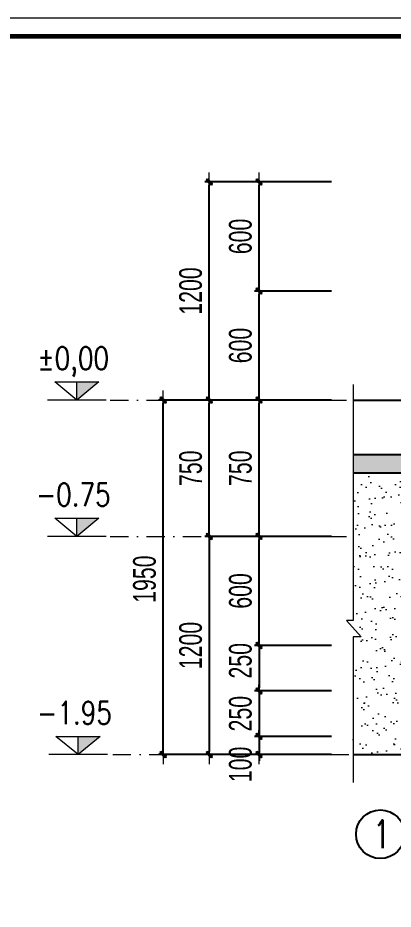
# Model space of a CAD drawing. Header units: millimetres. Extents: x -295047 to 29144, y -724756 to -246879.
# Drawn here: x -138299 to -136233, y -349509 to -344605 of the extents above; entities that cross this region are included whole.
import ezdxf
from ezdxf.enums import TextEntityAlignment as Align

# ---------------------------------------------------------------- set-up
doc = ezdxf.new("R2010")
doc.units = ezdxf.units.MM
doc.header["$MEASUREMENT"] = 0
doc.header["$PDMODE"] = 32
doc.linetypes.add('DASHDOT', pattern=[1, 0.5, -0.25, 0, -0.25])
doc.layers.get('Defpoints').update_dxf_attribs({"color": 1})
for name, color, linetype, lineweight in [('Khungten_LCDI', 7, 'Continuous', 5), ('LC Dim', 8, 'Continuous', 18), ('LC Hatch', 252, 'Continuous', 9), ('LC Net manh', 219, 'Continuous', 5), ('LC Net thay', 7, 'Continuous', 25), ('LC Net truc', 79, 'DASHDOT', 13), ('LC Text1', 3, 'Continuous', 20), ('LC Text2', 7, 'Continuous', 25)]:
    doc.layers.add(name, color=color, linetype=linetype, lineweight=lineweight)
doc.styles.add('HOATBIF', font='hoatbif.shx', dxfattribs={"width": 0.7})
doc.styles.add('Khungten', font='VHAVAN_1.TTF', dxfattribs={"width": 0.9, "height": 5000})
doc.styles.add('LC 3', font='vnsimli.shx', dxfattribs={"width": 0.75})
doc.styles.add('T1', font='Vnsimli.shx', dxfattribs={"width": 0.8})
doc.styles.add('Title', font='VHBLACK_1.TTF', dxfattribs={"width": 0.8})
doc.dimstyles.new('1-100(1-50)', dxfattribs={"dimscale": 50, "dimtxt": 2.5, "dimasz": 0.35, "dimexe": 0.5, "dimexo": 0, "dimgap": 0.8, "dimtad": 1, "dimdec": 0, "dimzin": 0, "dimdsep": 46, "dimtxsty": 'HOATBIF', "dimblk1": 'DOT', "dimblk2": 'DOT', "dimsah": 1, "dimcen": -1, "dimdle": 1, "dimclrd": 256, "dimclre": 256, "dimclrt": 4, "dimadec": 3, "dimazin": 2, "dimtfac": 0.333333, "dimtdec": 0, "dimtix": 1, "dimtmove": 2, "dimatfit": 3, "dimldrblk": 'DOT', "dimfxl": 1, "dimtvp": 0.833333, "dimtolj": 1, "dimtzin": 0, "dimarcsym": 0})

# ---------------------------------------------------------------- blocks, each defined once
blk = doc.blocks.new('lcdi KC')
at = {"layer": 'Defpoints', "lineweight": 0}
blk.add_lwpolyline([(-1200, -14850), (-1200, 14850), (40800, 14850), (40800, -14850)], close=True, dxfattribs=at)
at = {"layer": 'Khungten_LCDI', "color": 5, "lineweight": 60}
blk.add_lwpolyline([(0, -14650), (0, 14650), (40600, 14650), (40600, -14650)], close=True, dxfattribs=at)
at = {"color": 7, "style": 'Khungten', "width": 0.8}
for tag, p in [('REVISION', (39498.8, -10746.3)), ('NGAYHT', (39546.1, -11609.4))]:
    blk.add_attdef(tag, text='', height=200, dxfattribs=at).set_placement(p, align=Align.CENTER)
at = {"layer": 'LC Text1', "style": 'Title', "width": 1.485915}
for tag, p, p2 in [('TENBANVE1', (36912.7, -8885.8), (40339.1, -8885.8)), ('TENBANVE2', (36912.7, -9562.5), (40339.1, -9562.5))]:
    blk.add_attdef(tag, text='', height=250, dxfattribs=at).set_placement(p, p2, align=Align.FIT)
at = {"layer": 'LC Text1', "style": 'Title', "width": 0.7}
blk.add_attdef('SOBANVE', text='', height=250, dxfattribs=at).set_placement((39562, -13896.2), align=Align.CENTER)
blk = doc.blocks.new('DOT')
at = {"layer": 'LC Dim'}
blk.add_line((-3, 0), (3, 0), dxfattribs=at)
at = {"layer": 'LC Dim', "color": 4}
blk.add_line((-1, -1), (1, 1), dxfattribs=at)
blk.add_lwpolyline([(0.5, 1), (-1, -0.5), (-0.5, -1), (1, 0.5)], close=True, dxfattribs=at)
blk = doc.blocks.new('*D143')
at = {"layer": 'Defpoints', "color": 0, "ltscale": 2, "transparency": 16777216}
for p in [(-136572.2, -348558), (-136970.9, -348658), (-136572.2, -348658)]:
    blk.add_point(p, dxfattribs=at)
at = {"layer": 'LC Dim', "lineweight": -2, "ltscale": 2, "transparency": 16777216}
for p, q in [((-136572.2, -348558), (-136995.9, -348558)), ((-136970.9, -348540.5), (-136970.9, -348523)), ((-136970.9, -348558), (-136970.9, -348658)), ((-136572.2, -348658), (-136995.9, -348658)), ((-136970.9, -348675.5), (-136970.9, -348693))]:
    blk.add_line(p, q, dxfattribs=at)
at = {"layer": 'LC Dim', "lineweight": -2, "ltscale": 2, "transparency": 16777216, "xscale": 17.5, "yscale": 17.5, "zscale": 17.5}
for p, rotation in [((-136970.9, -348558), 270), ((-136970.9, -348658), 90)]:
    blk.add_blockref('DOT', p, dxfattribs=dict(at, rotation=rotation))
at = {"layer": 'LC Dim', "color": 4, "ltscale": 2, "transparency": 16777216, "insert": (-137073.4, -348712.1), "char_height": 125, "attachment_point": 5, "rotation": 90, "style": 'HOATBIF'}
blk.add_mtext('\\A1;100', dxfattribs=at)
blk = doc.blocks.new('*D144')
at = {"layer": 'Defpoints', "color": 0, "ltscale": 2, "transparency": 16777216}
for p in [(-136572.2, -348058), (-136970.9, -348308), (-136572.2, -348308)]:
    blk.add_point(p, dxfattribs=at)
at = {"layer": 'LC Dim', "lineweight": -2, "ltscale": 2, "transparency": 16777216}
for p, q in [((-136572.2, -348058), (-136995.9, -348058)), ((-136970.9, -348075.5), (-136970.9, -348290.5)), ((-136572.2, -348308), (-136995.9, -348308))]:
    blk.add_line(p, q, dxfattribs=at)
at = {"layer": 'LC Dim', "lineweight": -2, "ltscale": 2, "transparency": 16777216, "xscale": 17.5, "yscale": 17.5, "zscale": 17.5}
for p, rotation in [((-136970.9, -348058), 90), ((-136970.9, -348308), 270)]:
    blk.add_blockref('DOT', p, dxfattribs=dict(at, rotation=rotation))
at = {"layer": 'LC Dim', "color": 4, "ltscale": 2, "transparency": 16777216, "insert": (-137073.4, -348142), "char_height": 125, "attachment_point": 5, "rotation": 90, "style": 'HOATBIF'}
blk.add_mtext('\\A1;250', dxfattribs=at)
blk = doc.blocks.new('*D145')
at = {"layer": 'Defpoints', "color": 0, "ltscale": 2, "transparency": 16777216}
for p in [(-136970.9, -346708), (-136572.2, -346708), (-136572.2, -347458)]:
    blk.add_point(p, dxfattribs=at)
at = {"layer": 'LC Dim', "lineweight": -2, "ltscale": 2, "transparency": 16777216}
for p, q in [((-136572.2, -346708), (-136995.9, -346708)), ((-136970.9, -347440.5), (-136970.9, -346725.5)), ((-136572.2, -347458), (-136995.9, -347458))]:
    blk.add_line(p, q, dxfattribs=at)
at = {"layer": 'LC Dim', "lineweight": -2, "ltscale": 2, "transparency": 16777216, "xscale": 17.5, "yscale": 17.5, "zscale": 17.5}
for p, rotation in [((-136970.9, -346708), 90), ((-136970.9, -347458), 270)]:
    blk.add_blockref('DOT', p, dxfattribs=dict(at, rotation=rotation))
at = {"layer": 'LC Dim', "color": 4, "ltscale": 2, "transparency": 16777216, "insert": (-137073.4, -347083), "char_height": 125, "attachment_point": 5, "rotation": 90, "style": 'HOATBIF'}
blk.add_mtext('\\A1;750', dxfattribs=at)
blk = doc.blocks.new('*D146')
at = {"layer": 'Defpoints', "color": 0, "ltscale": 2, "transparency": 16777216}
for p in [(-136970.9, -347458), (-136572.2, -347458), (-136572.2, -348058)]:
    blk.add_point(p, dxfattribs=at)
at = {"layer": 'LC Dim', "lineweight": -2, "ltscale": 2, "transparency": 16777216}
for p, q in [((-136572.2, -347458), (-136995.9, -347458)), ((-136970.9, -348040.5), (-136970.9, -347475.5)), ((-136572.2, -348058), (-136995.9, -348058))]:
    blk.add_line(p, q, dxfattribs=at)
at = {"layer": 'LC Dim', "lineweight": -2, "ltscale": 2, "transparency": 16777216, "xscale": 17.5, "yscale": 17.5, "zscale": 17.5}
for p, rotation in [((-136970.9, -347458), 90), ((-136970.9, -348058), 270)]:
    blk.add_blockref('DOT', p, dxfattribs=dict(at, rotation=rotation))
at = {"layer": 'LC Dim', "color": 4, "ltscale": 2, "transparency": 16777216, "insert": (-137073.4, -347758), "char_height": 125, "attachment_point": 5, "rotation": 90, "style": 'HOATBIF'}
blk.add_mtext('\\A1;600', dxfattribs=at)
blk = doc.blocks.new('*D147')
at = {"layer": 'Defpoints', "color": 0, "ltscale": 2, "transparency": 16777216}
for p in [(-137245, -346708), (-136572.2, -346708), (-136572.2, -347458)]:
    blk.add_point(p, dxfattribs=at)
at = {"layer": 'LC Dim', "lineweight": -2, "ltscale": 2, "transparency": 16777216}
for p, q in [((-136572.2, -346708), (-137270, -346708)), ((-137245, -347440.5), (-137245, -346725.5)), ((-136572.2, -347458), (-137270, -347458))]:
    blk.add_line(p, q, dxfattribs=at)
at = {"layer": 'LC Dim', "lineweight": -2, "ltscale": 2, "transparency": 16777216, "xscale": 17.5, "yscale": 17.5, "zscale": 17.5}
for p, rotation in [((-137245, -346708), 90), ((-137245, -347458), 270)]:
    blk.add_blockref('DOT', p, dxfattribs=dict(at, rotation=rotation))
at = {"layer": 'LC Dim', "color": 4, "ltscale": 2, "transparency": 16777216, "insert": (-137347.5, -347083), "char_height": 125, "attachment_point": 5, "rotation": 90, "style": 'HOATBIF'}
blk.add_mtext('\\A1;750', dxfattribs=at)
blk = doc.blocks.new('*D148')
at = {"layer": 'Defpoints', "color": 0, "ltscale": 2, "transparency": 16777216}
for p in [(-136970.9, -346108), (-136572.2, -346108), (-136572.2, -346708)]:
    blk.add_point(p, dxfattribs=at)
at = {"layer": 'LC Dim', "lineweight": -2, "ltscale": 2, "transparency": 16777216}
for p, q in [((-136572.2, -346108), (-136995.9, -346108)), ((-136970.9, -346690.5), (-136970.9, -346125.5)), ((-136572.2, -346708), (-136995.9, -346708))]:
    blk.add_line(p, q, dxfattribs=at)
at = {"layer": 'LC Dim', "lineweight": -2, "ltscale": 2, "transparency": 16777216, "xscale": 17.5, "yscale": 17.5, "zscale": 17.5}
for p, rotation in [((-136970.9, -346108), 90), ((-136970.9, -346708), 270)]:
    blk.add_blockref('DOT', p, dxfattribs=dict(at, rotation=rotation))
at = {"layer": 'LC Dim', "color": 4, "ltscale": 2, "transparency": 16777216, "insert": (-137073.4, -346408), "char_height": 125, "attachment_point": 5, "rotation": 90, "style": 'HOATBIF'}
blk.add_mtext('\\A1;600', dxfattribs=at)
blk = doc.blocks.new('*D149')
at = {"layer": 'Defpoints', "color": 0, "ltscale": 2, "transparency": 16777216}
for p in [(-136970.9, -345508), (-136572.2, -345508), (-136572.2, -346108)]:
    blk.add_point(p, dxfattribs=at)
at = {"layer": 'LC Dim', "lineweight": -2, "ltscale": 2, "transparency": 16777216}
for p, q in [((-136572.2, -345508), (-136995.9, -345508)), ((-136970.9, -346090.5), (-136970.9, -345525.5)), ((-136572.2, -346108), (-136995.9, -346108))]:
    blk.add_line(p, q, dxfattribs=at)
at = {"layer": 'LC Dim', "lineweight": -2, "ltscale": 2, "transparency": 16777216, "xscale": 17.5, "yscale": 17.5, "zscale": 17.5}
for p, rotation in [((-136970.9, -345508), 90), ((-136970.9, -346108), 270)]:
    blk.add_blockref('DOT', p, dxfattribs=dict(at, rotation=rotation))
at = {"layer": 'LC Dim', "color": 4, "ltscale": 2, "transparency": 16777216, "insert": (-137073.4, -345808), "char_height": 125, "attachment_point": 5, "rotation": 90, "style": 'HOATBIF'}
blk.add_mtext('\\A1;600', dxfattribs=at)
blk = doc.blocks.new('*D150')
at = {"layer": 'Defpoints', "color": 0, "ltscale": 2, "transparency": 16777216}
for p in [(-137245, -345508), (-136572.2, -345508), (-136572.2, -346708)]:
    blk.add_point(p, dxfattribs=at)
at = {"layer": 'LC Dim', "lineweight": -2, "ltscale": 2, "transparency": 16777216}
for p, q in [((-136572.2, -345508), (-137270, -345508)), ((-137245, -346690.5), (-137245, -345525.5)), ((-136572.2, -346708), (-137270, -346708))]:
    blk.add_line(p, q, dxfattribs=at)
at = {"layer": 'LC Dim', "lineweight": -2, "ltscale": 2, "transparency": 16777216, "xscale": 17.5, "yscale": 17.5, "zscale": 17.5}
for p, rotation in [((-137245, -345508), 90), ((-137245, -346708), 270)]:
    blk.add_blockref('DOT', p, dxfattribs=dict(at, rotation=rotation))
at = {"layer": 'LC Dim', "color": 4, "ltscale": 2, "transparency": 16777216, "insert": (-137347.5, -346108), "char_height": 125, "attachment_point": 5, "rotation": 90, "style": 'HOATBIF'}
blk.add_mtext('\\A1;1200', dxfattribs=at)
blk = doc.blocks.new('*D151')
at = {"layer": 'Defpoints', "color": 0, "ltscale": 2, "transparency": 16777216}
for p in [(-137499, -346708), (-136572.2, -346708), (-136572.2, -348658)]:
    blk.add_point(p, dxfattribs=at)
at = {"layer": 'LC Dim', "lineweight": -2, "ltscale": 2, "transparency": 16777216}
for p, q in [((-136572.2, -346708), (-137524, -346708)), ((-137499, -348640.5), (-137499, -346725.5)), ((-136572.2, -348658), (-137524, -348658))]:
    blk.add_line(p, q, dxfattribs=at)
at = {"layer": 'LC Dim', "lineweight": -2, "ltscale": 2, "transparency": 16777216, "xscale": 17.5, "yscale": 17.5, "zscale": 17.5}
for p, rotation in [((-137499, -346708), 90), ((-137499, -348658), 270)]:
    blk.add_blockref('DOT', p, dxfattribs=dict(at, rotation=rotation))
at = {"layer": 'LC Dim', "color": 4, "ltscale": 2, "transparency": 16777216, "insert": (-137601.5, -347693), "char_height": 125, "attachment_point": 5, "rotation": 90, "style": 'HOATBIF'}
blk.add_mtext('\\A1;1950', dxfattribs=at)
blk = doc.blocks.new('*D152')
at = {"layer": 'Defpoints', "color": 0, "ltscale": 2, "transparency": 16777216}
for p in [(-136572.2, -347458), (-137245, -348658), (-136572.2, -348658)]:
    blk.add_point(p, dxfattribs=at)
at = {"layer": 'LC Dim', "lineweight": -2, "ltscale": 2, "transparency": 16777216}
for p, q in [((-136572.2, -347458), (-137270, -347458)), ((-137245, -347475.5), (-137245, -348640.5)), ((-136572.2, -348658), (-137270, -348658))]:
    blk.add_line(p, q, dxfattribs=at)
at = {"layer": 'LC Dim', "lineweight": -2, "ltscale": 2, "transparency": 16777216, "xscale": 17.5, "yscale": 17.5, "zscale": 17.5}
for p, rotation in [((-137245, -347458), 90), ((-137245, -348658), 270)]:
    blk.add_blockref('DOT', p, dxfattribs=dict(at, rotation=rotation))
at = {"layer": 'LC Dim', "color": 4, "ltscale": 2, "transparency": 16777216, "insert": (-137347.5, -348058), "char_height": 125, "attachment_point": 5, "rotation": 90, "style": 'HOATBIF'}
blk.add_mtext('\\A1;1200', dxfattribs=at)
blk = doc.blocks.new('*D159')
at = {"layer": 'Defpoints', "color": 0, "ltscale": 2, "transparency": 16777216}
for p in [(-136572.2, -348308), (-136970.9, -348558), (-136572.2, -348558)]:
    blk.add_point(p, dxfattribs=at)
at = {"layer": 'LC Dim', "lineweight": -2, "ltscale": 2, "transparency": 16777216}
for p, q in [((-136970.9, -348290.5), (-136970.9, -348273)), ((-136572.2, -348308), (-136995.9, -348308)), ((-136970.9, -348308), (-136970.9, -348558)), ((-136572.2, -348558), (-136995.9, -348558)), ((-136970.9, -348575.5), (-136970.9, -348593))]:
    blk.add_line(p, q, dxfattribs=at)
at = {"layer": 'LC Dim', "lineweight": -2, "ltscale": 2, "transparency": 16777216, "xscale": 17.5, "yscale": 17.5, "zscale": 17.5}
for p, rotation in [((-136970.9, -348308), 270), ((-136970.9, -348558), 90)]:
    blk.add_blockref('DOT', p, dxfattribs=dict(at, rotation=rotation))
at = {"layer": 'LC Dim', "color": 4, "ltscale": 2, "transparency": 16777216, "insert": (-137073.4, -348433), "char_height": 125, "attachment_point": 5, "rotation": 90, "style": 'HOATBIF'}
blk.add_mtext('\\A1;250', dxfattribs=at)
blk = doc.blocks.new('Caodo1')
at = {"layer": 'LC Text1'}
blk.add_hatch(color=256, dxfattribs=at).paths.add_polyline_path([(0, 200.2), (0, 0), (243.4, 200.2)])
for p, q in [((0, 0), (0, 200.2)), ((323.6, 0), (-323.6, 0))]:
    blk.add_line(p, q, dxfattribs=at)
blk.add_lwpolyline([(-243.4, 200.2), (243.4, 200.2), (0, 0), (0, 0)], close=True, dxfattribs=at)
at = {"layer": 'LC Text1', "style": 'T1', "width": 0.8}
blk.add_attdef('%%P0,00', text='', height=250, dxfattribs=at).set_placement((-39, 459.5), align=Align.MIDDLE_CENTER)

msp = doc.modelspace()

# ---------------------------------------------------------------- hatches: boundary and pattern name
at = {"layer": 'LC Hatch', "ltscale": 2}
h = msp.add_hatch(dxfattribs=at)
h.set_pattern_fill('AR-CONC', color=256, scale=10, style=0)
h.set_pattern_definition([(50, (-193941.96, -276391.117), (71.72602, -6.275213), [7.5, -82.5]), (355, (-193941.96, -276391.12), (-13.875133, 75.219213), [6, -66]), (100.4514, (-193935.98, -276391.64), (57.85094, 68.943954), [6.37402, -70.11421]), (46.1842, (-193941.96, -276371.12), (106.724105, -16.5519), [11.25, -123.75]), (96.6356, (-193933.07, -276372.5), (93.46627, 97.41179), [9.56103, -105.1713]), (351.1842, (-193941.96, -276371.12), (93.4662, 97.41186), [9, -99]), (21, (-193931.96, -276376.117), (59.690705, -40.26189), [7.5, -82.5]), (326, (-193931.96, -276376.12), (24.331533, 72.515005), [6, -66]), (71.4514, (-193926.985, -276379.47), (84.022263, 32.25305), [6.37402, -70.11421]), (37.5, (-193941.96, -276391.117), (1.2159855, 33.2893854), [0, -65.2, 0, -67, 0, -66.25]), (7.5, (-193941.96, -276391.117), (26.306954, 39.441171), [0, -38.2, 0, -63.7, 0, -25.25]), (327.5, (-193964.26, -276391.117), (53.382244, -2.255487), [0, -25, 0, -78, 0, -103.5]), (317.5, (-193974.26, -276391.117), (58.318617, 10.010498), [0, -32.5, 0, -51.8, 0, -73.5])])
h.paths.add_polyline_path([(-135194.2, -347008), (-136453.6, -347008), (-136453.6, -347108), (-135194.2, -347108)])
h.paths.add_polyline_path([(-133754.7, -347008), (-134974.2, -347008), (-134974.2, -347108), (-133754.7, -347108)])
h = msp.add_hatch(dxfattribs=at)
h.set_pattern_fill('AR-SAND', color=256, scale=60)
h.set_pattern_definition([(37.5, (-37531.725, -81953.24), (-3.7796, 115.609426), [0, -91.2, 0, -102, 0, -97.5]), (7.5, (-37531.73, -81953.24), (106.1866, 169.32876), [0, -49.2, 0, -82.2, 0, -31.5]), (327.5, (-37605.53, -81953.24), (186.84851, 0.339543), [0, -30, 0, -108, 0, -141]), (317.5, (-37605.53, -81953.24), (180.3676, 52.66053), [0, -15, 0, -70.8, 0, -81])])
h.paths.add_polyline_path([(-133754.7, -347108), (-134974.2, -347108), (-134974.2, -348058), (-134934.2, -348058), (-134382.5, -348308), (-134385.8, -348558), (-134284.2, -348558), (-134284.2, -348658), (-133754.7, -348658), (-133754.7, -348010), (-133709.7, -348010), (-133790.2, -347920), (-133754.7, -347920)])
h.paths.add_polyline_path([(-135194.2, -347108), (-136453.6, -347108), (-136453.6, -347920), (-136489.2, -347920), (-136408.6, -348010), (-136453.6, -348010), (-136453.6, -348658), (-136439.7, -348658), (-135884.2, -348658), (-135784.2, -348558), (-135784.2, -348308), (-135234.2, -348058), (-135194.2, -348058)])
edge = h.paths.add_edge_path(flags=16)
edge.add_arc((-136040.7, -347513.1), 133.8, 0, 180)
edge.add_arc((-136040.7, -347513.1), 133.8, 180, 360)
h.paths.add_polyline_path([(-134895, -347889), (-134687.4, -347889), (-134687.4, -347641.5), (-134895, -347641.5)], flags=16)
h.paths.add_polyline_path([(-136109.5, -347635.2), (-135956.7, -347635.2), (-135956.7, -347406), (-136109.5, -347406)], flags=16)
h.paths.add_polyline_path([(-135906.8, -347492.3), (-135301.6, -347492.3), (-135301.6, -347284), (-135906.8, -347284)], flags=16)
h.paths.add_polyline_path([(-135469.6, -347883.4), (-135262, -347883.4), (-135262, -347635.9), (-135469.6, -347635.9)], flags=16)

# ---------------------------------------------------------------- linework, layer by layer
at = {"layer": 'LC Net manh', "ltscale": 2}
msp.add_lwpolyline([(-136453.6, -346622.6), (-136453.6, -347920), (-136489.2, -347920), (-136408.6, -348010), (-136453.6, -348010), (-136453.6, -348810.8)], dxfattribs=at)
at = {"layer": 'LC Net thay', "linetype": 'Continuous', "ltscale": 1000}
for p, q in [((-136453.6, -346708), (-135194.2, -346708)), ((-136453.6, -346708), (-135194.2, -346708)), ((-136453.6, -347008), (-135194.2, -347008)), ((-136453.6, -347108), (-135194.2, -347108)), ((-136453.6, -348658), (-133754.7, -348658))]:
    msp.add_line(p, q, dxfattribs=at)
at = {"layer": 'LC Net truc', "ltscale": 200}
for p, q in [((-137790.5, -346708), (-136453.6, -346708)), ((-137790.5, -347458), (-136453.6, -347458)), ((-137790.5, -347458), (-136453.6, -347458)), ((-137776.5, -348658), (-136439.7, -348658))]:
    msp.add_line(p, q, dxfattribs=at)
at = {"layer": 'LC Text2', "ltscale": 100}
msp.add_circle((-136303, -349096), 133.8, dxfattribs=at)

# ---------------------------------------------------------------- block references
at = {"layer": 'LC Net thay', "xscale": 0.5000000000000013, "yscale": 0.5000000000000013, "zscale": 0.5000000000000013}
msp.add_blockref('lcdi KC', (-143504.2, -352030.3), dxfattribs=at)
at = {"layer": 'LC Text1'}
ref = msp.add_blockref('Caodo1', (-137974.4, -346708), dxfattribs=dict(at, xscale=0.5, yscale=0.5, zscale=0.5))
ref.add_attrib('%%P0,00', '%%p0,00', dxfattribs={"layer": 'LC Text2', "height": 125, "style": 'T1', "width": 0.8}).set_placement((-137993.9, -346478.2), align=Align.MIDDLE_CENTER)
ref = msp.add_blockref('Caodo1', (-137974.4, -347458), dxfattribs=dict(at, xscale=0.5, yscale=0.5, zscale=0.5))
ref.add_attrib('%%P0,00', '-0.75', dxfattribs={"layer": 'LC Text2', "height": 125, "style": 'T1', "width": 0.8}).set_placement((-137993.9, -347228.2), align=Align.MIDDLE_CENTER)
ref = msp.add_blockref('Caodo1', (-137967.4, -348658), dxfattribs=dict(at, xscale=0.5, yscale=0.5, zscale=0.5))
ref.add_attrib('%%P0,00', '-1.95', dxfattribs={"layer": 'LC Text2', "height": 125, "style": 'T1', "width": 0.8}).set_placement((-137987, -348428.2), align=Align.MIDDLE_CENTER)

# ---------------------------------------------------------------- texts
at = {"layer": 'LC Text2', "ltscale": 100, "style": 'LC 3', "width": 0.75}
msp.add_text('1', height=152.8, rotation=360, dxfattribs=at).set_placement((-136295.5, -349096), align=Align.MIDDLE_CENTER)

# ---------------------------------------------------------------- dimensions: what is measured, and where the dimension line sits
at = {"layer": 'LC Dim', "ltscale": 2}
for base, p1, p2, picture, middle in [((-137245, -345508), (-136572.2, -346708), (-136572.2, -345508), '*D150', (-137347.5, -346108)), ((-136970.9, -345508), (-136572.2, -346108), (-136572.2, -345508), '*D149', (-137073.4, -345808)), ((-136970.9, -346108), (-136572.2, -346708), (-136572.2, -346108), '*D148', (-137073.4, -346408)), ((-137245, -346708), (-136572.2, -347458), (-136572.2, -346708), '*D147', (-137347.5, -347083)), ((-136970.9, -346708), (-136572.2, -347458), (-136572.2, -346708), '*D145', (-137073.4, -347083)), ((-137245, -348658), (-136572.2, -347458), (-136572.2, -348658), '*D152', (-137347.5, -348058)), ((-136970.9, -347458), (-136572.2, -348058), (-136572.2, -347458), '*D146', (-137073.4, -347758)), ((-136970.9, -348558), (-136572.2, -348308), (-136572.2, -348558), '*D159', (-137073.4, -348433))]:
    dim = msp.add_linear_dim(base=base, p1=p1, p2=p2, angle=90, dimstyle='1-100(1-50)', dxfattribs=at)
    dim.commit()
    dim.dimension.update_dxf_attribs({"geometry": picture, "text_midpoint": middle})
for base, p1, p2, picture, middle in [((-137499, -346708), (-136572.2, -348658), (-136572.2, -346708), '*D151', (-137601.5, -347693)), ((-136970.9, -348308), (-136572.2, -348058), (-136572.2, -348308), '*D144', (-137073.4, -348142)), ((-136970.9, -348658), (-136572.2, -348558), (-136572.2, -348658), '*D143', (-137073.4, -348712.1))]:
    dim = msp.add_linear_dim(base=base, p1=p1, p2=p2, angle=90, dimstyle='1-100(1-50)', dxfattribs=at)
    dim.commit()
    dim.dimension.update_dxf_attribs({"geometry": picture, "text_midpoint": middle, "dimtype": 160})

doc.saveas('drawing.dxf')
